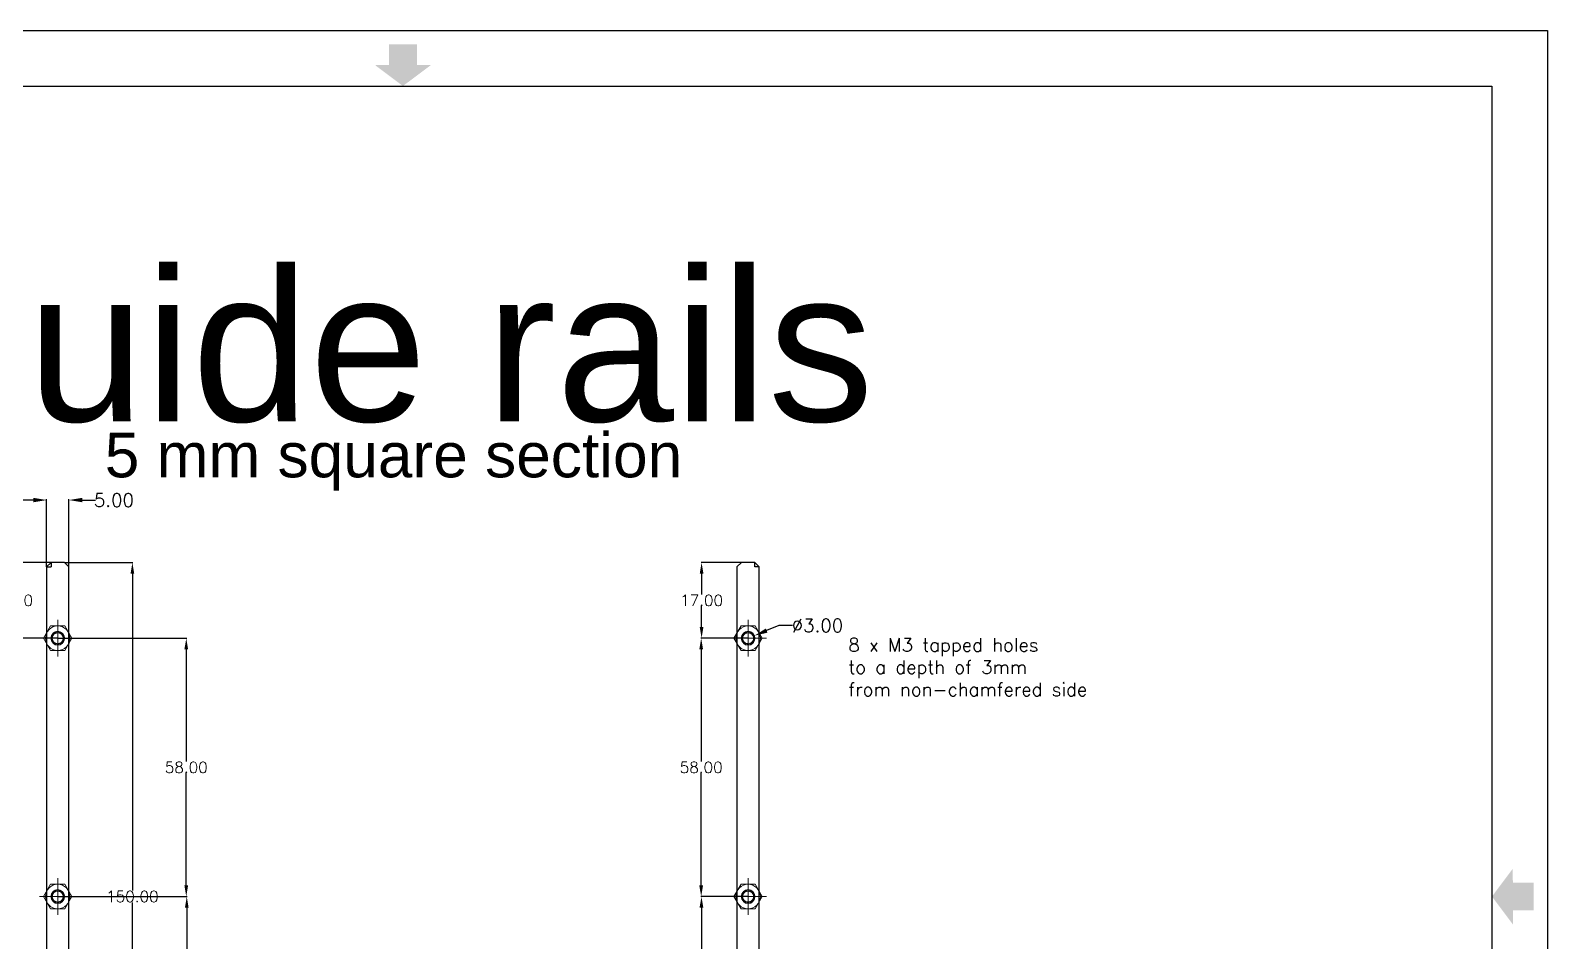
# Model space of a CAD drawing. Header units: millimetres. Extents: x -257 to 257, y -194 to 194.
# Drawn here: x -83.6 to 257, y -10.1 to 194.5 of the extents above; entities that cross this region are included whole.
import ezdxf

# ---------------------------------------------------------------- set-up
doc = ezdxf.new("R2010")
doc.units = ezdxf.units.MM
doc.linetypes.add('CENTER', pattern=[50.8, 31.75, -6.35, 6.35, -6.35])
doc.linetypes.add('HIDDEN', pattern=[9.525, 6.35, -3.175])
for name, color, linetype in [('border', 5, 'Continuous'), ('Guide dimensions', 7, 'Continuous'), ('Guide M3 Nuts', 7, 'Continuous'), ('Guide M3 Threaded Bars', 7, 'Continuous'), ('Guide rails', 7, 'Continuous')]:
    doc.layers.add(name, color=color, linetype=linetype)
doc.styles.add('Arial', font='arial.ttf')
doc.styles.get("Standard").update_dxf_attribs({"font": 'txt_____.ttf'})
doc.dimstyles.new('COPY_1_OF_STANDARD', dxfattribs={"dimtxt": 2.5, "dimasz": 2.5, "dimexe": 0.09, "dimexo": 0.031, "dimgap": 0.045, "dimtad": 0, "dimtih": 1, "dimtoh": 1, "dimzin": 0, "dimdsep": 46, "dimtxsty": 'Standard', "dimsah": 1, "dimcen": 0, "dimadec": 0, "dimazin": 0, "dimtfac": 1, "dimtdec": 4, "dimtofl": 0, "dimtmove": 0, "dimatfit": 3, "dimfxl": 1, "dimtfillclr": 256, "dimtolj": 1, "dimtzin": 0, "dimarcsym": 0})
doc.dimstyles.get("Standard").update_dxf_attribs({"dimtxt": 3, "dimasz": 3, "dimexe": 0.18, "dimexo": 0.063, "dimgap": 0.09, "dimtad": 0, "dimtih": 1, "dimtoh": 1, "dimzin": 0, "dimdsep": 46, "dimtxsty": 'Standard', "dimsah": 1, "dimcen": 0, "dimadec": 0, "dimazin": 0, "dimtfac": 1, "dimtdec": 4, "dimtofl": 0, "dimtmove": 0, "dimatfit": 3, "dimfxl": 1, "dimtolj": 1, "dimtzin": 0, "dimarcsym": 0})

# ---------------------------------------------------------------- blocks, each defined once
blk = doc.blocks.new('*D69')
at = {"layer": 'Defpoints', "color": 0, "transparency": 16777216}
for p in [(-75, 89.03), (-80, 74), (-75, 74)]:
    blk.add_point(p, dxfattribs=at)
at = {"layer": 'Guide dimensions', "color": 0, "linetype": 'ByBlock', "lineweight": -2, "transparency": 16777216}
for p, q in [((-83, 89.03), (-86, 89.03)), ((-80, 74.06), (-80, 89.21)), ((-75, 74.06), (-75, 89.21)), ((-72, 89.03), (-69, 89.03))]:
    blk.add_line(p, q, dxfattribs=at)
at = {"layer": 'Guide dimensions', "color": 0, "transparency": 16777216}
for points in [[(-83, 89.53), (-83, 88.53), (-80, 89.03)], [(-72, 89.53), (-72, 88.53), (-75, 89.03)]]:
    blk.add_solid(points, dxfattribs=at)
at = {"layer": 'Guide dimensions', "color": 0, "transparency": 16777216, "insert": (-64.88, 89.03), "char_height": 3, "attachment_point": 5}
blk.add_mtext('\\A1;5.00', dxfattribs=at)
blk = doc.blocks.new('*D70')
at = {"layer": 'Defpoints', "color": 0, "transparency": 16777216}
for p in [(78.89, 58.57, -50), (76.11, 57.43, -50)]:
    blk.add_point(p, dxfattribs=at)
at = {"layer": 'Guide dimensions', "color": 0, "linetype": 'ByBlock', "lineweight": -2, "transparency": 16777216}
for p, q in [((84.43, 60.86), (81.66, 59.72)), ((87.43, 60.86), (84.43, 60.86))]:
    blk.add_line(p, q, dxfattribs=at)
at = {"layer": 'Guide dimensions', "color": 0, "transparency": 16777216}
blk.add_solid([(81.47, 60.18), (81.85, 59.25), (78.89, 58.57)], dxfattribs=at)
at = {"layer": 'Guide dimensions', "color": 0, "transparency": 16777216, "insert": (93.06, 60.86), "char_height": 3, "attachment_point": 5}
blk.add_mtext('\\A1;∅3.00', dxfattribs=at)
blk = doc.blocks.new('*D96')
at = {"layer": 'Defpoints', "color": 0, "transparency": 16777216}
for p in [(-79, 75), (-104.59, -80), (-79, -80)]:
    blk.add_point(p, dxfattribs=at)
at = {"layer": 'Guide dimensions', "color": 0, "linetype": 'ByBlock', "lineweight": -2, "transparency": 16777216}
for p, q in [((-79.03, 75), (-104.68, 75)), ((-104.59, 72.5), (-104.59, -1.18)), ((-104.59, -77.5), (-104.59, -3.82)), ((-79.03, -80), (-104.68, -80))]:
    blk.add_line(p, q, dxfattribs=at)
at = {"layer": 'Guide dimensions', "color": 0, "transparency": 16777216}
for points in [[(-105, 72.5), (-104.17, 72.5), (-104.59, 75)], [(-105, -77.5), (-104.17, -77.5), (-104.59, -80)]]:
    blk.add_solid(points, dxfattribs=at)
at = {"layer": 'Guide dimensions', "color": 0, "transparency": 16777216, "insert": (-104.59, -2.5), "char_height": 2.5, "attachment_point": 5}
blk.add_mtext('\\A1;155.00', dxfattribs=at)
blk = doc.blocks.new('*D97')
at = {"layer": 'Defpoints', "color": 0, "transparency": 16777216}
for p in [(-76, 75), (-75, -75), (-60.74, -75)]:
    blk.add_point(p, dxfattribs=at)
at = {"layer": 'Guide dimensions', "color": 0, "linetype": 'ByBlock', "lineweight": -2, "transparency": 16777216}
for p, q in [((-75.97, 75), (-60.65, 75)), ((-60.74, 72.5), (-60.74, 1.32)), ((-60.74, -72.5), (-60.74, -1.32)), ((-74.97, -75), (-60.65, -75))]:
    blk.add_line(p, q, dxfattribs=at)
at = {"layer": 'Guide dimensions', "color": 0, "transparency": 16777216}
for points in [[(-61.15, 72.5), (-60.32, 72.5), (-60.74, 75)], [(-61.15, -72.5), (-60.32, -72.5), (-60.74, -75)]]:
    blk.add_solid(points, dxfattribs=at)
at = {"layer": 'Guide dimensions', "color": 0, "transparency": 16777216, "insert": (-60.74, 0), "char_height": 2.5, "attachment_point": 5}
blk.add_mtext('\\A1;150.00', dxfattribs=at)
blk = doc.blocks.new('*D99')
at = {"layer": 'Defpoints', "color": 0, "transparency": 16777216}
for p in [(-77.5, 58), (-77.5, 0), (-48.64, 0)]:
    blk.add_point(p, dxfattribs=at)
at = {"layer": 'Guide dimensions', "color": 0, "linetype": 'ByBlock', "lineweight": -2, "transparency": 16777216}
for p, q in [((-77.47, 58), (-48.55, 58)), ((-48.64, 55.5), (-48.64, 30.32)), ((-48.64, 2.5), (-48.64, 27.68)), ((-77.47, 0), (-48.55, 0))]:
    blk.add_line(p, q, dxfattribs=at)
at = {"layer": 'Guide dimensions', "color": 0, "transparency": 16777216}
for points in [[(-49.06, 55.5), (-48.23, 55.5), (-48.64, 58)], [(-49.06, 2.5), (-48.23, 2.5), (-48.64, 0)]]:
    blk.add_solid(points, dxfattribs=at)
at = {"layer": 'Guide dimensions', "color": 0, "transparency": 16777216, "insert": (-48.64, 29), "char_height": 2.5, "attachment_point": 5}
blk.add_mtext('\\A1;58.00', dxfattribs=at)
blk = doc.blocks.new('*D100')
at = {"layer": 'Defpoints', "color": 0, "transparency": 16777216}
for p in [(-77.5, 0), (-77.5, -58), (-48.53, -58)]:
    blk.add_point(p, dxfattribs=at)
at = {"layer": 'Guide dimensions', "color": 0, "linetype": 'ByBlock', "lineweight": -2, "transparency": 16777216}
for p, q in [((-77.47, 0), (-48.44, 0)), ((-48.53, -2.5), (-48.53, -27.68)), ((-48.53, -55.5), (-48.53, -30.32)), ((-77.47, -58), (-48.44, -58))]:
    blk.add_line(p, q, dxfattribs=at)
at = {"layer": 'Guide dimensions', "color": 0, "transparency": 16777216}
for points in [[(-48.94, -2.5), (-48.11, -2.5), (-48.53, 0)], [(-48.94, -55.5), (-48.11, -55.5), (-48.53, -58)]]:
    blk.add_solid(points, dxfattribs=at)
at = {"layer": 'Guide dimensions', "color": 0, "transparency": 16777216, "insert": (-48.53, -29), "char_height": 2.5, "attachment_point": 5}
blk.add_mtext('\\A1;58.00', dxfattribs=at)
blk = doc.blocks.new('*D102')
at = {"layer": 'Defpoints', "color": 0, "transparency": 16777216}
for p in [(-87.87, 75), (-79, 75), (-77.5, 58)]:
    blk.add_point(p, dxfattribs=at)
at = {"layer": 'Guide dimensions', "color": 0, "linetype": 'ByBlock', "lineweight": -2, "transparency": 16777216}
for p, q in [((-79.03, 75), (-87.96, 75)), ((-87.87, 72.5), (-87.87, 67.82)), ((-87.87, 60.5), (-87.87, 65.18)), ((-77.53, 58), (-87.96, 58))]:
    blk.add_line(p, q, dxfattribs=at)
at = {"layer": 'Guide dimensions', "color": 0, "transparency": 16777216}
for points in [[(-88.29, 72.5), (-87.45, 72.5), (-87.87, 75)], [(-88.29, 60.5), (-87.45, 60.5), (-87.87, 58)]]:
    blk.add_solid(points, dxfattribs=at)
at = {"layer": 'Guide dimensions', "color": 0, "transparency": 16777216, "insert": (-87.87, 66.5), "char_height": 2.5, "attachment_point": 5}
blk.add_mtext('\\A1;17.00', dxfattribs=at)
blk = doc.blocks.new('*D106')
at = {"layer": 'Defpoints', "color": 0, "transparency": 16777216}
for p in [(76, 75), (67.05, 58), (77.5, 58)]:
    blk.add_point(p, dxfattribs=at)
at = {"layer": 'Guide dimensions', "color": 0, "linetype": 'ByBlock', "lineweight": -2, "transparency": 16777216}
for p, q in [((75.97, 75), (66.96, 75)), ((67.05, 72.5), (67.05, 67.82)), ((67.05, 60.5), (67.05, 65.18)), ((77.47, 58), (66.96, 58))]:
    blk.add_line(p, q, dxfattribs=at)
at = {"layer": 'Guide dimensions', "color": 0, "transparency": 16777216}
for points in [[(66.64, 72.5), (67.47, 72.5), (67.05, 75)], [(66.64, 60.5), (67.47, 60.5), (67.05, 58)]]:
    blk.add_solid(points, dxfattribs=at)
at = {"layer": 'Guide dimensions', "color": 0, "transparency": 16777216, "insert": (67.05, 66.5), "char_height": 2.5, "attachment_point": 5}
blk.add_mtext('\\A1;17.00', dxfattribs=at)
blk = doc.blocks.new('*D107')
at = {"layer": 'Defpoints', "color": 0, "transparency": 16777216}
for p in [(77.5, 58), (66.96, 0), (77.5, 0)]:
    blk.add_point(p, dxfattribs=at)
at = {"layer": 'Guide dimensions', "color": 0, "linetype": 'ByBlock', "lineweight": -2, "transparency": 16777216}
for p, q in [((77.47, 58), (66.87, 58)), ((66.96, 55.5), (66.96, 30.32)), ((66.96, 2.5), (66.96, 27.68)), ((77.47, 0), (66.87, 0))]:
    blk.add_line(p, q, dxfattribs=at)
at = {"layer": 'Guide dimensions', "color": 0, "transparency": 16777216}
for points in [[(66.54, 55.5), (67.38, 55.5), (66.96, 58)], [(66.54, 2.5), (67.38, 2.5), (66.96, 0)]]:
    blk.add_solid(points, dxfattribs=at)
at = {"layer": 'Guide dimensions', "color": 0, "transparency": 16777216, "insert": (66.96, 29), "char_height": 2.5, "attachment_point": 5}
blk.add_mtext('\\A1;58.00', dxfattribs=at)
blk = doc.blocks.new('*D108')
at = {"layer": 'Defpoints', "color": 0, "transparency": 16777216}
for p in [(77.5, 0), (67.02, -58), (77.5, -58)]:
    blk.add_point(p, dxfattribs=at)
at = {"layer": 'Guide dimensions', "color": 0, "linetype": 'ByBlock', "lineweight": -2, "transparency": 16777216}
for p, q in [((77.47, 0), (66.93, 0)), ((67.02, -2.5), (67.02, -27.68)), ((67.02, -55.5), (67.02, -30.32)), ((77.47, -58), (66.93, -58))]:
    blk.add_line(p, q, dxfattribs=at)
at = {"layer": 'Guide dimensions', "color": 0, "transparency": 16777216}
for points in [[(66.6, -2.5), (67.44, -2.5), (67.02, 0)], [(66.6, -55.5), (67.44, -55.5), (67.02, -58)]]:
    blk.add_solid(points, dxfattribs=at)
at = {"layer": 'Guide dimensions', "color": 0, "transparency": 16777216, "insert": (67.02, -29), "char_height": 2.5, "attachment_point": 5}
blk.add_mtext('\\A1;58.00', dxfattribs=at)

msp = doc.modelspace()

# ---------------------------------------------------------------- linework, layer by layer
at = {"layer": 'border'}
for p, q in [((-257, 194.5), (257, 194.5)), ((257, 194.5), (257, -194.5)), ((-244.5, 182), (244.5, 182)), ((244.5, 182), (244.5, -182))]:
    msp.add_line(p, q, dxfattribs=at)
for points in [[(3.125, 186.685), (3.125, 191.375), (-6.25, 186.68), (-3.125, 186.685)], [(3.125, 191.375), (-3.125, 191.375), (-3.125, 186.685), (-3.125, 191.375)], [(6.25, 186.685), (3.125, 186.685), (0, 182), (-6.25, 186.68)], [(249.185, -6.24), (249.185, -3.125), (244.5, 0), (249.17, 6.25)], [(249.185, -3.125), (253.875, -3.125), (249.17, 6.25), (249.185, 3.125)], [(253.875, -3.125), (253.875, 3.125), (249.185, 3.125), (253.875, 3.125)]]:
    msp.add_solid(points, dxfattribs=at)
at = {"layer": 'Guide M3 Nuts', "color": 2, "linetype": 'CENTER', "lineweight": 0}
for p, q in [((-77.5, 53.872, -7), (-77.5, 62.128, -7)), ((77.5, 53.872, -7), (77.5, 62.128, -7)), ((-81.628, 58, -7), (-73.372, 58, -7)), ((73.372, 58, -7), (81.628, 58, -7)), ((-77.5, -4.128, -7), (-77.5, 4.128, -7)), ((77.5, -4.128, -7), (77.5, 4.128, -7)), ((-81.628, 0, -7), (-73.372, 0, -7)), ((73.372, 0, -7), (81.628, 0, -7))]:
    msp.add_line(p, q, dxfattribs=at)
at = {"layer": 'Guide M3 Nuts', "color": 1, "linetype": 'Continuous', "lineweight": 0}
for p, q in [((-80.675, 58, -7), (-79.088, 60.75, -7)), ((-79.088, 55.25, -7), (-80.675, 58, -7)), ((-79.088, 60.75, -7), (-75.912, 60.75, -7)), ((-75.912, 60.75, -7), (-74.325, 58, -7)), ((-74.325, 58, -7), (-75.912, 55.25, -7)), ((74.325, 58, -7), (75.912, 60.75, -7)), ((75.912, 55.25, -7), (74.325, 58, -7)), ((75.912, 60.75, -7), (79.088, 60.75, -7)), ((79.088, 60.75, -7), (80.675, 58, -7)), ((80.675, 58, -7), (79.088, 55.25, -7)), ((-75.912, 55.25, -7), (-79.088, 55.25, -7)), ((79.088, 55.25, -7), (75.912, 55.25, -7)), ((-80.675, 0, -7), (-79.088, 2.75, -7)), ((-79.088, 2.75, -7), (-75.912, 2.75, -7)), ((-75.912, 2.75, -7), (-74.325, 0, -7)), ((74.325, 0, -7), (75.912, 2.75, -7)), ((75.912, 2.75, -7), (79.088, 2.75, -7)), ((79.088, 2.75, -7), (80.675, 0, -7)), ((-79.088, -2.75, -7), (-80.675, 0, -7)), ((-75.912, -2.75, -7), (-79.088, -2.75, -7)), ((-74.325, 0, -7), (-75.912, -2.75, -7)), ((75.912, -2.75, -7), (74.325, 0, -7)), ((79.088, -2.75, -7), (75.912, -2.75, -7)), ((80.675, 0, -7), (79.088, -2.75, -7))]:
    msp.add_line(p, q, dxfattribs=at)
at = {"layer": 'Guide M3 Nuts', "color": 1, "linetype": 'Continuous', "lineweight": 0, "extrusion": (0, -1, -1.83697e-16)}
for p, q in [((-80.675, 58, -10), (-74.325, 58, -10)), ((-80.25, 58, -7), (-80.675, 58, -7.246)), ((-80.675, 58, -7.246), (-80.675, 58, -10)), ((-74.75, 58, -7), (-80.25, 58, -7)), ((-79.088, 58, -10), (-79.088, 58, -7.246)), ((-75.912, 58, -10), (-75.912, 58, -7.246)), ((-74.325, 58, -7.246), (-74.75, 58, -7)), ((-74.325, 58, -10), (-74.325, 58, -7.246)), ((74.325, 58, -10), (80.675, 58, -10)), ((74.75, 58, -7), (74.325, 58, -7.246)), ((74.325, 58, -7.246), (74.325, 58, -10)), ((80.25, 58, -7), (74.75, 58, -7)), ((75.912, 58, -10), (75.912, 58, -7.246)), ((79.088, 58, -10), (79.088, 58, -7.246)), ((80.675, 58, -7.246), (80.25, 58, -7)), ((80.675, 58, -10), (80.675, 58, -7.246)), ((-80.675, 0, -10), (-74.325, 0, -10)), ((-80.25, 0, -7), (-80.675, 0, -7.246)), ((-80.675, 0, -7.246), (-80.675, 0, -10)), ((-74.75, 0, -7), (-80.25, 0, -7)), ((-79.088, 0, -10), (-79.088, 0, -7.246)), ((-75.912, 0, -10), (-75.912, 0, -7.246)), ((-74.325, 0, -7.246), (-74.75, 0, -7)), ((-74.325, 0, -10), (-74.325, 0, -7.246)), ((74.325, 0, -10), (80.675, 0, -10)), ((74.75, 0, -7), (74.325, 0, -7.246)), ((74.325, 0, -7.246), (74.325, 0, -10)), ((80.25, 0, -7), (74.75, 0, -7)), ((75.912, 0, -10), (75.912, 0, -7.246)), ((79.088, 0, -10), (79.088, 0, -7.246)), ((80.675, 0, -7.246), (80.25, 0, -7)), ((80.675, 0, -10), (80.675, 0, -7.246))]:
    msp.add_line(p, q, dxfattribs=at)
at = {"layer": 'Guide M3 Nuts', "color": 1, "linetype": 'Continuous', "lineweight": 0, "extrusion": (1, -6.12323e-17, -1.83697e-16)}
for p, q in [((-77.5, 54.825, -10), (-77.5, 61.175, -10)), ((-77.5, 61.175, -10), (-77.5, 61.175, -7.246)), ((-77.5, 61.175, -7.246), (-77.5, 60.75, -7)), ((-77.5, 60.75, -7), (-77.5, 55.25, -7)), ((-77.5, 59.588, -10), (-77.5, 59.588, -7.246)), ((77.5, 54.825, -10), (77.5, 61.175, -10)), ((77.5, 61.175, -10), (77.5, 61.175, -7.246)), ((77.5, 61.175, -7.246), (77.5, 60.75, -7)), ((77.5, 60.75, -7), (77.5, 55.25, -7)), ((77.5, 59.588, -10), (77.5, 59.588, -7.246)), ((-77.5, 56.412, -10), (-77.5, 56.412, -7.246)), ((-77.5, 55.25, -7), (-77.5, 54.825, -7.246)), ((-77.5, 54.825, -7.246), (-77.5, 54.825, -10)), ((77.5, 56.412, -10), (77.5, 56.412, -7.246)), ((77.5, 55.25, -7), (77.5, 54.825, -7.246)), ((77.5, 54.825, -7.246), (77.5, 54.825, -10)), ((-77.5, -3.175, -10), (-77.5, 3.175, -10)), ((-77.5, 3.175, -10), (-77.5, 3.175, -7.246)), ((-77.5, 3.175, -7.246), (-77.5, 2.75, -7)), ((-77.5, 2.75, -7), (-77.5, -2.75, -7)), ((-77.5, 1.588, -10), (-77.5, 1.588, -7.246)), ((77.5, -3.175, -10), (77.5, 3.175, -10)), ((77.5, 3.175, -10), (77.5, 3.175, -7.246)), ((77.5, 3.175, -7.246), (77.5, 2.75, -7)), ((77.5, 2.75, -7), (77.5, -2.75, -7)), ((77.5, 1.588, -10), (77.5, 1.588, -7.246)), ((-77.5, -1.588, -10), (-77.5, -1.588, -7.246)), ((-77.5, -2.75, -7), (-77.5, -3.175, -7.246)), ((-77.5, -3.175, -7.246), (-77.5, -3.175, -10)), ((77.5, -1.588, -10), (77.5, -1.588, -7.246)), ((77.5, -2.75, -7), (77.5, -3.175, -7.246)), ((77.5, -3.175, -7.246), (77.5, -3.175, -10))]:
    msp.add_line(p, q, dxfattribs=at)
at = {"layer": 'Guide M3 Nuts', "color": 2, "linetype": 'CENTER', "lineweight": 0, "extrusion": (0, -1, -1.83697e-16)}
for p, q in [((-77.5, 58, -10.9), (-77.5, 58, -6.1)), ((77.5, 58, -10.9), (77.5, 58, -6.1)), ((-77.5, 0, -10.9), (-77.5, 0, -6.1)), ((77.5, 0, -10.9), (77.5, 0, -6.1))]:
    msp.add_line(p, q, dxfattribs=at)
at = {"layer": 'Guide M3 Nuts', "color": 2, "linetype": 'CENTER', "lineweight": 0, "extrusion": (1, -6.12323e-17, -1.83697e-16)}
for p, q in [((-77.5, 58, -10.9), (-77.5, 58, -6.1)), ((77.5, 58, -10.9), (77.5, 58, -6.1)), ((-77.5, 0, -10.9), (-77.5, 0, -6.1)), ((77.5, 0, -10.9), (77.5, 0, -6.1))]:
    msp.add_line(p, q, dxfattribs=at)
at = {"layer": 'Guide M3 Nuts', "color": 1, "linetype": 'Continuous', "lineweight": 0}
for centre, radius in [((-77.5, 58, -7), 2.75), ((-77.5, 58, -7), 1.25), ((77.5, 58, -7), 2.75), ((77.5, 58, -7), 1.25), ((-77.5, 0, -7), 2.75), ((-77.5, 0, -7), 1.25), ((77.5, 0, -7), 2.75), ((77.5, 0, -7), 1.25)]:
    msp.add_circle(centre, radius, dxfattribs=at)
at = {"layer": 'Guide M3 Nuts', "color": 1, "linetype": 'Continuous', "lineweight": 0, "extrusion": (0, -1, 0)}
for centre, radius, start, end in [((-79.882, -8.406, -58), 1.406, 55.61575, 124.38425), ((-77.5, -12.254, -58), 5.254, 72.41205, 107.58795), ((-75.118, -8.406, -58), 1.406, 55.61575, 124.38425), ((75.118, -8.406, -58), 1.406, 55.61575, 124.38425), ((77.5, -12.254, -58), 5.254, 72.41205, 107.58795), ((79.882, -8.406, -58), 1.406, 55.61575, 124.38425), ((-79.882, -8.406, 0), 1.406, 55.61575, 124.38425), ((-77.5, -12.254, 0), 5.254, 72.41205, 107.58795), ((-75.118, -8.406, 0), 1.406, 55.61575, 124.38425), ((75.118, -8.406, 0), 1.406, 55.61575, 124.38425), ((77.5, -12.254, 0), 5.254, 72.41205, 107.58795), ((79.882, -8.406, 0), 1.406, 55.61575, 124.38425)]:
    msp.add_arc(centre, radius, start, end, dxfattribs=at)
at = {"layer": 'Guide M3 Nuts', "color": 1, "linetype": 'Continuous', "lineweight": 0}
for centre in [(-77.5, 58, -7), (77.5, 58, -7), (-77.5, 0, -7), (77.5, 0, -7)]:
    msp.add_arc(centre, 1.5, 70, 19.99922, dxfattribs=at)
at = {"layer": 'Guide M3 Nuts', "color": 1, "linetype": 'Continuous', "lineweight": 0, "extrusion": (1, 0, 0)}
for centre, radius, start, end in [((60.382, -8.406, -77.5), 1.406, 55.61575, 124.38425), ((58, -12.254, -77.5), 5.254, 72.41205, 107.58795), ((60.382, -8.406, 77.5), 1.406, 55.61575, 124.38425), ((58, -12.254, 77.5), 5.254, 72.41205, 107.58795), ((55.618, -8.406, -77.5), 1.406, 55.61575, 124.38425), ((55.618, -8.406, 77.5), 1.406, 55.61575, 124.38425), ((2.382, -8.406, -77.5), 1.406, 55.61575, 124.38425), ((2.382, -8.406, 77.5), 1.406, 55.61575, 124.38425), ((-2.382, -8.406, -77.5), 1.406, 55.61575, 124.38425), ((-2.382, -8.406, 77.5), 1.406, 55.61575, 124.38425)]:
    msp.add_arc(centre, radius, start, end, dxfattribs=at)
at = {"layer": 'Guide M3 Nuts', "color": 1, "linetype": 'Continuous', "lineweight": 0, "extrusion": (1, -6.43745e-17, 0)}
msp.add_arc((0, -12.254, -77.5), 5.254, 72.41205, 107.58795, dxfattribs=at)
at = {"layer": 'Guide M3 Nuts', "color": 1, "linetype": 'Continuous', "lineweight": 0, "extrusion": (1, -6.09864e-17, 0)}
msp.add_arc((0, -12.254, 77.5), 5.254, 72.41205, 107.58795, dxfattribs=at)
at = {"layer": 'Guide M3 Threaded Bars', "color": 2, "linetype": 'CENTER', "lineweight": 0}
for p, q in [((-79.45, 58, -20), (-75.55, 58, -20)), ((-77.5, 56.05, -20), (-77.5, 59.95, -20)), ((75.55, 58, -20), (79.45, 58, -20)), ((77.5, 56.05, -20), (77.5, 59.95, -20)), ((-77.5, -1.95, -20), (-77.5, 1.95, -20)), ((77.5, -1.95, -20), (77.5, 1.95, -20)), ((-79.45, 0, -20), (-75.55, 0, -20)), ((75.55, 0, -20), (79.45, 0, -20))]:
    msp.add_line(p, q, dxfattribs=at)
at = {"layer": 'Guide M3 Threaded Bars', "color": 1, "linetype": 'Continuous', "lineweight": 0}
for centre in [(-77.5, 58, -20), (77.5, 58, -20), (-77.5, 0, -20), (77.5, 0, -20)]:
    msp.add_circle(centre, 1.5, dxfattribs=at)
at = {"layer": 'Guide M3 Threaded Bars', "color": 3, "linetype": 'HIDDEN', "lineweight": 0}
for centre, radius in [((-77.5, 58, -20), 1.229), ((77.5, 58, -20), 1.23), ((-77.5, 0, -20), 1.229), ((77.5, 0, -20), 1.23)]:
    msp.add_arc(centre, radius, 30, 0, dxfattribs=at)
at = {"layer": 'Guide rails', "extrusion": (0, 0, -1)}
for p, q in [((-79, 75, -49), (-79, 74, -50)), ((-79, 75, -49), (-79, 75, -45)), ((-76, 75, -45), (-76, 75, -49)), ((79, 74, -50), (79, 75, -49)), ((79, 75, -49), (79, 75, -45)), ((-80, 74, -49), (-79, 74, -50)), ((-80, 74, -45), (-80, 74, -49)), ((80, 74, -49), (79, 74, -50)), ((80, 74, -45), (80, 74, -49))]:
    msp.add_line(p, q, dxfattribs=at)
at = {"layer": 'Guide rails'}
for p, q in [((-75, 74, -50), (-76, 75, -49)), ((75, 74, -50), (76, 75, -49)), ((76, 75, -45), (76, 75, -49)), ((-75, 74, -45), (-75, 74, -50)), ((75, 74, -45), (75, 74, -50))]:
    msp.add_line(p, q, dxfattribs=at)
at = {"layer": 'Guide rails', "color": 2, "linetype": 'CENTER', "lineweight": 0}
for p, q in [((-79.45, 58, -45), (-75.55, 58, -45)), ((-77.5, 59.95, -45), (-77.5, 56.05, -45)), ((75.55, 58, -45), (79.45, 58, -45)), ((77.5, 59.95, -45), (77.5, 56.05, -45)), ((-77.5, 1.95, -45), (-77.5, -1.95, -45)), ((77.5, 1.95, -45), (77.5, -1.95, -45)), ((-79.45, 0, -45), (-75.55, 0, -45)), ((75.55, 0, -45), (79.45, 0, -45))]:
    msp.add_line(p, q, dxfattribs=at)
at = {"layer": 'Guide rails', "color": 1, "linetype": 'Continuous', "lineweight": 0, "extrusion": (0, -1, -1.83697e-16)}
for p, q in [((-78.73, 58, -40), (-79, 58, -39.73)), ((-79, 58, -39.73), (-79, 58, -20.271)), ((-76, 58, -30), (-79, 58, -30)), ((-79, 58, -39.73), (-77.95, 58, -39.73)), ((-78.73, 58, -20), (-79, 58, -20.271)), ((-79, 58, -20.271), (-77.95, 58, -20.271)), ((-79, 58, -30), (-76, 58, -30)), ((-76.27, 58, -40), (-78.73, 58, -40)), ((-76.27, 58, -20), (-78.73, 58, -20)), ((-76, 58, -39.73), (-77.05, 58, -39.73)), ((-76, 58, -20.271), (-77.05, 58, -20.271)), ((-76, 58, -39.73), (-76.27, 58, -40)), ((-76, 58, -20.271), (-76.27, 58, -20)), ((-76, 58, -20.271), (-76, 58, -39.73)), ((76.27, 58, -40), (76, 58, -39.73)), ((76, 58, -39.73), (76, 58, -20.271)), ((79, 58, -30), (76, 58, -30)), ((76, 58, -39.73), (77.05, 58, -39.73)), ((76.27, 58, -20), (76, 58, -20.271)), ((76, 58, -20.271), (77.05, 58, -20.271)), ((76, 58, -30), (79, 58, -30)), ((78.73, 58, -40), (76.27, 58, -40)), ((78.73, 58, -20), (76.27, 58, -20)), ((79, 58, -39.73), (77.95, 58, -39.73)), ((79, 58, -20.271), (77.95, 58, -20.271)), ((79, 58, -39.73), (78.73, 58, -40)), ((79, 58, -20.271), (78.73, 58, -20)), ((79, 58, -20.271), (79, 58, -39.73)), ((-78.73, 0, -40), (-79, 0, -39.73)), ((-79, 0, -39.73), (-79, 0, -20.271)), ((-76, 0, -30), (-79, 0, -30)), ((-79, 0, -39.73), (-77.95, 0, -39.73)), ((-78.73, 0, -20), (-79, 0, -20.271)), ((-79, 0, -20.271), (-77.95, 0, -20.271)), ((-79, 0, -30), (-76, 0, -30)), ((-76.27, 0, -40), (-78.73, 0, -40)), ((-76.27, 0, -20), (-78.73, 0, -20)), ((-76, 0, -39.73), (-77.05, 0, -39.73)), ((-76, 0, -20.271), (-77.05, 0, -20.271)), ((-76, 0, -39.73), (-76.27, 0, -40)), ((-76, 0, -20.271), (-76.27, 0, -20)), ((-76, 0, -20.271), (-76, 0, -39.73)), ((76.27, 0, -40), (76, 0, -39.73)), ((76, 0, -39.73), (76, 0, -20.271)), ((79, 0, -30), (76, 0, -30)), ((76, 0, -39.73), (77.05, 0, -39.73)), ((76.27, 0, -20), (76, 0, -20.271)), ((76, 0, -20.271), (77.05, 0, -20.271)), ((76, 0, -30), (79, 0, -30)), ((78.73, 0, -40), (76.27, 0, -40)), ((78.73, 0, -20), (76.27, 0, -20)), ((79, 0, -39.73), (77.95, 0, -39.73)), ((79, 0, -20.271), (77.95, 0, -20.271)), ((79, 0, -39.73), (78.73, 0, -40)), ((79, 0, -20.271), (78.73, 0, -20)), ((79, 0, -20.271), (79, 0, -39.73))]:
    msp.add_line(p, q, dxfattribs=at)
at = {"layer": 'Guide rails', "color": 3, "linetype": 'HIDDEN', "lineweight": 0, "extrusion": (0, -1, -1.83697e-16)}
for p, q in [((-78.73, 58, -30), (-79, 58, -29.531)), ((-78.73, 58, -30), (-79, 58, -30.469)), ((-78.73, 58, -40), (-78.73, 58, -30)), ((-78.73, 58, -30), (-78.73, 58, -20)), ((-76.27, 58, -40), (-76.27, 58, -30)), ((-76.27, 58, -30), (-76, 58, -29.531)), ((-76.27, 58, -30), (-76.27, 58, -20)), ((-76.27, 58, -30), (-76, 58, -30.469)), ((76.27, 58, -30), (76, 58, -29.531)), ((76.27, 58, -30), (76, 58, -30.469)), ((76.27, 58, -40), (76.27, 58, -30)), ((76.27, 58, -30), (76.27, 58, -20)), ((78.73, 58, -40), (78.73, 58, -30)), ((78.73, 58, -30), (79, 58, -29.531)), ((78.73, 58, -30), (78.73, 58, -20)), ((78.73, 58, -30), (79, 58, -30.469)), ((-78.73, 0, -30), (-79, 0, -29.531)), ((-78.73, 0, -30), (-79, 0, -30.469)), ((-78.73, 0, -40), (-78.73, 0, -30)), ((-78.73, 0, -30), (-78.73, 0, -20)), ((-76.27, 0, -40), (-76.27, 0, -30)), ((-76.27, 0, -30), (-76, 0, -29.531)), ((-76.27, 0, -30), (-76.27, 0, -20)), ((-76.27, 0, -30), (-76, 0, -30.469)), ((76.27, 0, -30), (76, 0, -29.531)), ((76.27, 0, -30), (76, 0, -30.469)), ((76.27, 0, -40), (76.27, 0, -30)), ((76.27, 0, -30), (76.27, 0, -20)), ((78.73, 0, -40), (78.73, 0, -30)), ((78.73, 0, -30), (79, 0, -29.531)), ((78.73, 0, -30), (78.73, 0, -20)), ((78.73, 0, -30), (79, 0, -30.469))]:
    msp.add_line(p, q, dxfattribs=at)
at = {"layer": 'Guide rails', "color": 1, "linetype": 'Continuous', "lineweight": 0, "extrusion": (-1, 1.83697e-16, -1.83697e-16)}
for p, q in [((-77.5, 59.5, -48), (-77.5, 56.5, -48)), ((-77.5, 59.5, -45), (-77.5, 59.5, -48)), ((-77.5, 59.3, -45), (-77.5, 59.3, -49.3)), ((-77.5, 59.3, -49.3), (-77.5, 58, -50.051)), ((-77.5, 56.7, -49.3), (-77.5, 58, -50.051)), ((77.5, 59.5, -48), (77.5, 56.5, -48)), ((77.5, 59.5, -45), (77.5, 59.5, -48)), ((77.5, 59.3, -45), (77.5, 59.3, -49.3)), ((77.5, 59.3, -49.3), (77.5, 58, -50.051)), ((77.5, 56.7, -49.3), (77.5, 58, -50.051)), ((-77.5, 56.7, -45), (-77.5, 56.7, -49.3)), ((-77.5, 56.5, -45), (-77.5, 56.5, -48)), ((77.5, 56.7, -45), (77.5, 56.7, -49.3)), ((77.5, 56.5, -45), (77.5, 56.5, -48)), ((-77.5, 1.5, -48), (-77.5, -1.5, -48)), ((-77.5, 1.5, -45), (-77.5, 1.5, -48)), ((-77.5, 1.3, -45), (-77.5, 1.3, -49.3)), ((-77.5, 1.3, -49.3), (-77.5, 0, -50.051)), ((77.5, 1.5, -48), (77.5, -1.5, -48)), ((77.5, 1.5, -45), (77.5, 1.5, -48)), ((77.5, 1.3, -45), (77.5, 1.3, -49.3)), ((77.5, 1.3, -49.3), (77.5, 0, -50.051)), ((-77.5, -1.3, -49.3), (-77.5, 0, -50.051)), ((-77.5, -1.3, -45), (-77.5, -1.3, -49.3)), ((-77.5, -1.5, -45), (-77.5, -1.5, -48)), ((77.5, -1.3, -49.3), (77.5, 0, -50.051)), ((77.5, -1.3, -45), (77.5, -1.3, -49.3)), ((77.5, -1.5, -45), (77.5, -1.5, -48))]:
    msp.add_line(p, q, dxfattribs=at)
at = {"layer": 'Guide rails', "color": 1, "linetype": 'Continuous', "lineweight": 0, "extrusion": (1, -6.12323e-17, -1.83697e-16)}
for p, q in [((-77.5, 59.5, -20.271), (-77.5, 59.5, -39.73)), ((-77.5, 59.5, -39.73), (-77.5, 59.229, -40)), ((-77.5, 59.5, -30), (-77.5, 56.5, -30)), ((-77.5, 59.5, -39.73), (-77.5, 58.45, -39.73)), ((-77.5, 59.5, -20.271), (-77.5, 59.229, -20)), ((-77.5, 59.5, -20.271), (-77.5, 58.45, -20.271)), ((-77.5, 56.5, -30), (-77.5, 59.5, -30)), ((-77.5, 59.229, -40), (-77.5, 56.77, -40)), ((-77.5, 59.229, -20), (-77.5, 56.77, -20)), ((77.5, 59.5, -20.271), (77.5, 59.5, -39.73)), ((77.5, 59.5, -39.73), (77.5, 59.229, -40)), ((77.5, 59.5, -30), (77.5, 56.5, -30)), ((77.5, 59.5, -39.73), (77.5, 58.45, -39.73)), ((77.5, 59.5, -20.271), (77.5, 59.229, -20)), ((77.5, 59.5, -20.271), (77.5, 58.45, -20.271)), ((77.5, 56.5, -30), (77.5, 59.5, -30)), ((77.5, 59.229, -40), (77.5, 56.77, -40)), ((77.5, 59.229, -20), (77.5, 56.77, -20)), ((-77.5, 56.5, -39.73), (-77.5, 57.55, -39.73)), ((-77.5, 56.5, -20.271), (-77.5, 57.55, -20.271)), ((-77.5, 56.77, -40), (-77.5, 56.5, -39.73)), ((-77.5, 56.77, -20), (-77.5, 56.5, -20.271)), ((-77.5, 56.5, -39.73), (-77.5, 56.5, -20.271)), ((77.5, 56.5, -39.73), (77.5, 57.55, -39.73)), ((77.5, 56.5, -20.271), (77.5, 57.55, -20.271)), ((77.5, 56.77, -40), (77.5, 56.5, -39.73)), ((77.5, 56.77, -20), (77.5, 56.5, -20.271)), ((77.5, 56.5, -39.73), (77.5, 56.5, -20.271)), ((-77.5, 1.5, -20.271), (-77.5, 1.5, -39.73)), ((-77.5, 1.5, -39.73), (-77.5, 1.229, -40)), ((-77.5, 1.5, -30), (-77.5, -1.5, -30)), ((-77.5, 1.5, -39.73), (-77.5, 0.45, -39.73)), ((-77.5, 1.5, -20.271), (-77.5, 1.229, -20)), ((-77.5, 1.5, -20.271), (-77.5, 0.45, -20.271)), ((-77.5, -1.5, -30), (-77.5, 1.5, -30)), ((-77.5, 1.229, -40), (-77.5, -1.23, -40)), ((-77.5, 1.229, -20), (-77.5, -1.23, -20)), ((77.5, 1.5, -20.271), (77.5, 1.5, -39.73)), ((77.5, 1.5, -39.73), (77.5, 1.229, -40)), ((77.5, 1.5, -30), (77.5, -1.5, -30)), ((77.5, 1.5, -39.73), (77.5, 0.45, -39.73)), ((77.5, 1.5, -20.271), (77.5, 1.229, -20)), ((77.5, 1.5, -20.271), (77.5, 0.45, -20.271)), ((77.5, -1.5, -30), (77.5, 1.5, -30)), ((77.5, 1.229, -40), (77.5, -1.23, -40)), ((77.5, 1.229, -20), (77.5, -1.23, -20)), ((-77.5, -1.5, -39.73), (-77.5, -0.45, -39.73)), ((-77.5, -1.5, -20.271), (-77.5, -0.45, -20.271)), ((-77.5, -1.23, -40), (-77.5, -1.5, -39.73)), ((-77.5, -1.23, -20), (-77.5, -1.5, -20.271)), ((-77.5, -1.5, -39.73), (-77.5, -1.5, -20.271)), ((77.5, -1.5, -39.73), (77.5, -0.45, -39.73)), ((77.5, -1.5, -20.271), (77.5, -0.45, -20.271)), ((77.5, -1.23, -40), (77.5, -1.5, -39.73)), ((77.5, -1.23, -20), (77.5, -1.5, -20.271)), ((77.5, -1.5, -39.73), (77.5, -1.5, -20.271))]:
    msp.add_line(p, q, dxfattribs=at)
at = {"layer": 'Guide rails', "color": 3, "linetype": 'HIDDEN', "lineweight": 0, "extrusion": (1, -6.12323e-17, -1.83697e-16)}
for p, q in [((-77.5, 59.229, -30), (-77.5, 59.5, -29.531)), ((-77.5, 59.229, -30), (-77.5, 59.5, -30.469)), ((-77.5, 59.229, -40), (-77.5, 59.229, -30)), ((-77.5, 59.229, -30), (-77.5, 59.229, -20)), ((77.5, 59.229, -30), (77.5, 59.5, -29.531)), ((77.5, 59.229, -30), (77.5, 59.5, -30.469)), ((77.5, 59.229, -40), (77.5, 59.229, -30)), ((77.5, 59.229, -30), (77.5, 59.229, -20)), ((-77.5, 56.77, -40), (-77.5, 56.77, -30)), ((-77.5, 56.77, -30), (-77.5, 56.5, -29.531)), ((-77.5, 56.77, -30), (-77.5, 56.77, -20)), ((-77.5, 56.77, -30), (-77.5, 56.5, -30.469)), ((77.5, 56.77, -40), (77.5, 56.77, -30)), ((77.5, 56.77, -30), (77.5, 56.5, -29.531)), ((77.5, 56.77, -30), (77.5, 56.77, -20)), ((77.5, 56.77, -30), (77.5, 56.5, -30.469)), ((-77.5, 1.229, -30), (-77.5, 1.5, -29.531)), ((-77.5, 1.229, -30), (-77.5, 1.5, -30.469)), ((-77.5, 1.229, -40), (-77.5, 1.229, -30)), ((-77.5, 1.229, -30), (-77.5, 1.229, -20)), ((77.5, 1.229, -30), (77.5, 1.5, -29.531)), ((77.5, 1.229, -30), (77.5, 1.5, -30.469)), ((77.5, 1.229, -40), (77.5, 1.229, -30)), ((77.5, 1.229, -30), (77.5, 1.229, -20)), ((-77.5, -1.23, -40), (-77.5, -1.23, -30)), ((-77.5, -1.23, -30), (-77.5, -1.5, -29.531)), ((-77.5, -1.23, -30), (-77.5, -1.23, -20)), ((-77.5, -1.23, -30), (-77.5, -1.5, -30.469)), ((77.5, -1.23, -40), (77.5, -1.23, -30)), ((77.5, -1.23, -30), (77.5, -1.5, -29.531)), ((77.5, -1.23, -30), (77.5, -1.23, -20)), ((77.5, -1.23, -30), (77.5, -1.5, -30.469))]:
    msp.add_line(p, q, dxfattribs=at)
at = {"layer": 'Guide rails', "color": 2, "linetype": 'CENTER', "lineweight": 0, "extrusion": (-1, 1.83697e-16, -1.83697e-16)}
for p, q in [((-77.5, 58, -51.351), (-77.5, 58, -43.7)), ((77.5, 58, -51.351), (77.5, 58, -43.7)), ((-77.5, 0, -51.351), (-77.5, 0, -43.7)), ((77.5, 0, -51.351), (77.5, 0, -43.7))]:
    msp.add_line(p, q, dxfattribs=at)
at = {"layer": 'Guide rails', "color": 2, "linetype": 'CENTER', "lineweight": 0, "extrusion": (0, -1, -1.83697e-16)}
for p, q in [((-77.5, 58, -40.9), (-77.5, 58, -9.1)), ((77.5, 58, -40.9), (77.5, 58, -9.1)), ((-77.5, 0, -40.9), (-77.5, 0, -9.1)), ((77.5, 0, -40.9), (77.5, 0, -9.1))]:
    msp.add_line(p, q, dxfattribs=at)
at = {"layer": 'Guide rails', "color": 2, "linetype": 'CENTER', "lineweight": 0, "extrusion": (1, -6.12323e-17, -1.83697e-16)}
for p, q in [((-77.5, 58, -40.9), (-77.5, 58, -9.1)), ((77.5, 58, -40.9), (77.5, 58, -9.1)), ((-77.5, 0, -40.9), (-77.5, 0, -9.1)), ((77.5, 0, -40.9), (77.5, 0, -9.1))]:
    msp.add_line(p, q, dxfattribs=at)
at = {"layer": 'Guide rails', "flags": 128}
msp.add_lwpolyline([(-79, 75), (-80, 74), (-80, -79), (-79, -80), (79, -80), (80, -79), (80, 74), (79, 75), (76, 75), (75, 74), (75, -75), (-75, -75), (-75, 74), (-76, 75), (-79, 75)], dxfattribs=at)
msp.add_lwpolyline([(-79, 75), (-80, 74), (-80, -79), (-79, -80), (79, -80), (80, -79), (80, 74), (79, 75), (76, 75), (75, 74), (75, -75), (-75, -75), (-75, 74), (-76, 75), (-79, 75)], dxfattribs=at)
at = {"layer": 'Guide rails', "extrusion": (0, 0, -1)}
for centre in [(77.5, 58, 45), (77.5, 58, 48), (-77.5, 58, 45), (-77.5, 58, 48), (77.5, 0, 45), (77.5, 0, 48), (-77.5, 0, 45), (-77.5, 0, 48)]:
    msp.add_circle(centre, 1.5, dxfattribs=at)
at = {"layer": 'Guide rails', "color": 1, "linetype": 'Continuous', "lineweight": 0}
for centre in [(-77.5, 58, -45), (77.5, 58, -45), (-77.5, 0, -45), (77.5, 0, -45)]:
    msp.add_circle(centre, 1.3, dxfattribs=at)
for centre in [(-77.5, 58, -45), (77.5, 58, -45), (-77.5, 0, -45), (77.5, 0, -45)]:
    msp.add_arc(centre, 1.5, 340, 289.99922, dxfattribs=at)

# ---------------------------------------------------------------- texts
at = {"layer": 'Guide dimensions', "linetype": 'Continuous', "lineweight": -3, "insert": (100, 45, -50), "char_height": 3, "width": 60, "attachment_point": 7}
msp.add_mtext('8 x M3 tapped holes\\Pto a depth of 3mm\\Pfrom non-chamfered side', dxfattribs=at)
at = {"layer": 'Guide rails', "linetype": 'Continuous', "lineweight": -3, "style": 'Arial'}
for s, height, p in [('Guide rails', 34, (-121.315, 106.712, -50)), ('5 mm square section', 10, (-66.948, 94.131, -50))]:
    msp.add_text(s, height=height, dxfattribs=at).set_placement(p)

# ---------------------------------------------------------------- dimensions: what is measured, and where the dimension line sits
at = {"layer": 'Guide dimensions'}
dim = msp.add_linear_dim(base=(-75, 89.027, -50), p1=(-80, 74, -50), p2=(-75, 74, -50), dimstyle='Standard', override={"dimexe": 0.18, "dimexo": 0.063, "dimgap": 0.09, "dimtxsty": 'Standard'}, dxfattribs=at)
dim.commit()
dim.dimension.update_dxf_attribs({"geometry": '*D69', "text_midpoint": (-64.876, 89.027, -50)})
for base, p1, p2, picture, middle in [((-104.587, -80, -50), (-79, 75, -50), (-79, -80, -50), '*D96', (-104.587, -2.5, -50)), ((-87.868, 75, -50), (-77.5, 58, -50), (-79, 75, -50), '*D102', (-87.868, 66.5, -50)), ((-60.736, -75, -50), (-76, 75, -50), (-75, -75, -50), '*D97', (-60.736, 0, -50)), ((67.052, 58, -50), (76, 75, -50), (77.5, 58, -50), '*D106', (67.052, 66.5, -50)), ((-48.645, 0, -50), (-77.5, 58, -50), (-77.5, 0, -50), '*D99', (-48.645, 29, -50)), ((66.96, 0, -50), (77.5, 58, -50), (77.5, 0, -50), '*D107', (66.96, 29, -50)), ((-48.527, -58, -50), (-77.5, 0, -50), (-77.5, -58, -50), '*D100', (-48.527, -29, -50)), ((67.019, -58, -50), (77.5, 0, -50), (77.5, -58, -50), '*D108', (67.019, -29, -50))]:
    dim = msp.add_linear_dim(base=base, p1=p1, p2=p2, angle=90, dimstyle='COPY_1_OF_STANDARD', override={"dimtxsty": 'Standard'}, dxfattribs=at)
    dim.commit()
    dim.dimension.update_dxf_attribs({"geometry": picture, "text_midpoint": middle})
dim = msp.add_diameter_dim_2p(p1=(76.113, 57.428, -100), p2=(78.887, 58.572, -100), dimstyle='Standard', override={"dimexe": 0.18, "dimexo": 0.063, "dimgap": 0.09, "dimtxsty": 'Standard'}, dxfattribs=at)
dim.commit()
dim.dimension.update_dxf_attribs({"geometry": '*D70', "text_midpoint": (93.058, 60.858, -50)})

doc.saveas('drawing.dxf')
